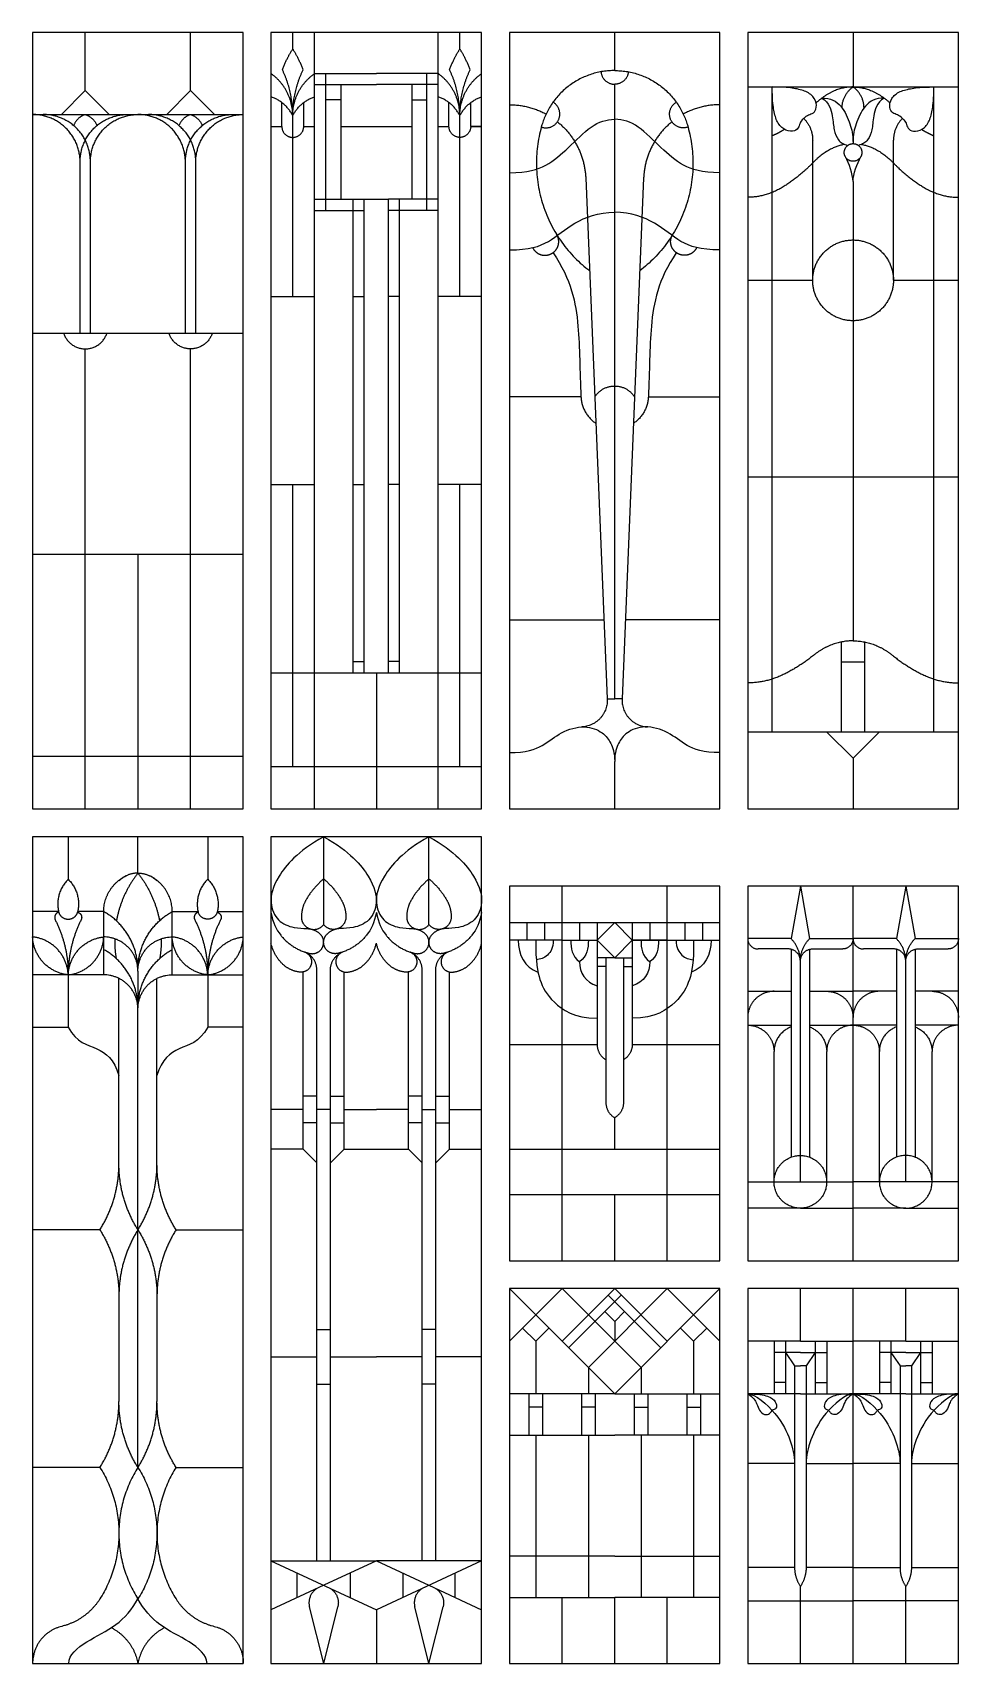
# Model space of a CAD drawing. Header units: millimetres. Extents: x -177 to 174, y -242 to 184.
# Drawn here: x -106.5 to -14.7, y 22.4 to 184.1 of the extents above; entities that cross this region are included whole.
import ezdxf

# ---------------------------------------------------------------- set-up
doc = ezdxf.new("R2010")
doc.units = ezdxf.units.MM
doc.header["$MEASUREMENT"] = 0
doc.layers.add('Layer 03', color=5, linetype='Continuous')

msp = doc.modelspace()

# ---------------------------------------------------------------- linework, layer by layer
at = {"layer": 'Layer 03'}
for p, q in [((-101.31, 178.32), (-101.31, 184.07)), ((-90.87, 178.32), (-90.87, 184.07)), ((-78.57, 107.09), (-78.57, 184.07)), ((-66.33, 107.09), (-66.33, 184.07)), ((-77.47, 166.44), (-77.47, 180.01)), ((-67.43, 166.44), (-67.43, 180.01)), ((-78.57, 178.91), (-72.45, 178.91)), ((-66.33, 178.91), (-72.45, 178.91)), ((-51.69, 169.66), (-49.55, 118.01)), ((-45.95, 169.66), (-48.09, 118.01)), ((-73.65, 120.6), (-73.65, 167.54)), ((-71.26, 120.6), (-71.26, 167.54)), ((-78.57, 166.44), (-73.65, 166.44)), ((-66.33, 166.44), (-71.26, 166.44)), ((-101.31, 107.09), (-101.31, 152.71)), ((-90.87, 107.09), (-90.87, 152.71)), ((-96.09, 132.36), (-96.09, 107.09)), ((-72.45, 120.6), (-72.45, 107.09)), ((-47.08, 94.08), (-43.6, 94.08)), ((-49.69, 92.34), (-49.69, 77.97)), ((-47.95, 92.34), (-47.95, 77.97)), ((-79.7, 73.35), (-79.7, 90.93)), ((-78.35, 32.55), (-78.35, 91.13)), ((-77, 32.55), (-77, 91.13)), ((-75.64, 73.35), (-75.64, 90.93)), ((-69.26, 73.35), (-69.26, 90.93)), ((-67.91, 32.55), (-67.91, 91.13)), ((-66.56, 32.55), (-66.56, 91.13)), ((-65.2, 73.35), (-65.2, 90.93)), ((-49.69, 91.47), (-50.56, 91.47)), ((-47.95, 91.47), (-47.08, 91.47)), ((-33.02, 70.12), (-33.02, 83.04)), ((-27.8, 70.12), (-27.8, 83.04)), ((-22.58, 70.12), (-22.58, 83.04)), ((-17.35, 70.12), (-17.35, 83.04)), ((-35.63, 70.12), (-25.19, 70.12)), ((-14.74, 70.12), (-25.19, 70.12)), ((-51.43, 51.71), (-43.6, 59.54)), ((-56.65, 54.32), (-56.65, 49.09)), ((-40.99, 54.32), (-40.99, 49.09)), ((-31.88, 54.32), (-31.88, 49.09)), ((-28.93, 54.32), (-28.93, 49.09)), ((-21.44, 54.32), (-21.44, 49.09)), ((-18.49, 54.32), (-18.49, 49.09)), ((-30.41, 53.18), (-33.02, 53.18)), ((-30.98, 51.88), (-30.98, 31.87)), ((-30.41, 53.18), (-27.8, 53.18)), ((-29.84, 51.88), (-29.84, 31.87)), ((-19.96, 53.18), (-22.58, 53.18)), ((-20.53, 51.88), (-20.53, 31.87)), ((-19.96, 53.18), (-17.35, 53.18)), ((-19.4, 51.88), (-19.4, 31.87)), ((-31.88, 50.23), (-33.02, 50.23)), ((-28.93, 50.23), (-27.8, 50.23)), ((-21.44, 50.23), (-22.58, 50.23)), ((-18.49, 50.23), (-17.35, 50.23)), ((-56.65, 44.99), (-56.65, 28.89)), ((-40.99, 44.99), (-40.99, 28.89))]:
    msp.add_line(p, q, dxfattribs=at)
for points in [[(-106.53, 107.09), (-85.64, 107.09), (-85.64, 184.07), (-106.53, 184.07)], [(-82.9, 107.09), (-62.01, 107.09), (-62.01, 184.07), (-82.9, 184.07)], [(-59.26, 107.09), (-38.38, 107.09), (-38.38, 184.07), (-59.26, 184.07)], [(-35.63, 107.09), (-14.74, 107.09), (-14.74, 184.07), (-35.63, 184.07)], [(-106.53, 22.37), (-85.64, 22.37), (-85.64, 104.34), (-106.53, 104.34)], [(-82.9, 22.37), (-62.01, 22.37), (-62.01, 104.34), (-82.9, 104.34)], [(-59.26, 62.29), (-38.38, 62.29), (-38.38, 99.45), (-59.26, 99.45)], [(-35.63, 62.29), (-14.74, 62.29), (-14.74, 99.45), (-35.63, 99.45)], [(-59.26, 22.37), (-38.38, 22.37), (-38.38, 59.54), (-59.26, 59.54)], [(-35.63, 22.37), (-14.74, 22.37), (-14.74, 59.54), (-35.63, 59.54)]]:
    msp.add_lwpolyline(points, close=True, dxfattribs=at)
for points in [[(-80.74, 182.44), (-80.74, 184.07)], [(-64.17, 182.44), (-64.17, 184.07)], [(-48.82, 180.31), (-48.82, 184.07)], [(-25.19, 184.07), (-25.19, 178.68)], [(-78.57, 180.01), (-72.45, 180.01)], [(-66.33, 180.01), (-72.45, 180.01)], [(-101.31, 178.32), (-103.68, 175.95)], [(-101.31, 178.32), (-98.94, 175.95)], [(-90.87, 178.32), (-93.23, 175.95)], [(-90.87, 178.32), (-88.5, 175.95)], [(-75.97, 178.91), (-75.97, 167.54)], [(-68.93, 178.91), (-68.93, 167.54)], [(-48.82, 118.01), (-48.82, 178.95)], [(-35.63, 178.68), (-14.74, 178.68)], [(-33.2, 114.74), (-33.2, 178.68)], [(-17.18, 114.74), (-17.18, 178.68)], [(-81.82, 174.76), (-81.82, 177.13)], [(-79.65, 174.76), (-79.65, 177.13)], [(-75.97, 177.41), (-77.47, 177.41)], [(-68.93, 177.41), (-67.43, 177.41)], [(-65.25, 174.76), (-65.25, 177.13)], [(-63.09, 174.76), (-63.09, 177.13)], [(-106.53, 175.95), (-85.64, 175.95)], [(-82.9, 174.76), (-81.82, 174.76)], [(-80.74, 157.9), (-80.74, 175.84)], [(-79.65, 174.76), (-78.57, 174.76)], [(-75.97, 174.76), (-68.93, 174.76)], [(-66.33, 174.76), (-65.25, 174.76)], [(-64.17, 157.9), (-64.17, 175.84)], [(-62.01, 174.76), (-63.09, 174.76)], [(-63.09, 174.76), (-62.01, 174.76)], [(-29.19, 159.51), (-29.19, 173.41)], [(-21.18, 159.51), (-21.18, 173.41)], [(-101.82, 154.28), (-101.82, 171.27)], [(-100.8, 154.28), (-100.8, 171.24)], [(-91.38, 154.28), (-91.38, 171.24)], [(-90.35, 154.28), (-90.35, 171.27)], [(-25.19, 169.31), (-25.19, 123.76)], [(-78.57, 167.54), (-73.65, 167.54)], [(-74.75, 120.6), (-74.75, 167.54)], [(-73.65, 167.54), (-71.26, 167.54)], [(-66.33, 167.54), (-71.26, 167.54)], [(-70.16, 120.6), (-70.16, 167.54)], [(-35.63, 159.51), (-29.19, 159.51)], [(-21.18, 159.51), (-14.74, 159.51)], [(-82.9, 157.9), (-78.57, 157.9)], [(-74.75, 157.9), (-73.65, 157.9)], [(-70.16, 157.9), (-71.26, 157.9)], [(-62.01, 157.9), (-66.33, 157.9)], [(-106.53, 154.28), (-85.64, 154.28)], [(-52.16, 147.94), (-59.26, 147.94)], [(-45.48, 147.94), (-38.38, 147.94)], [(-82.9, 139.25), (-78.57, 139.25)], [(-80.74, 111.31), (-80.74, 139.25)], [(-74.75, 139.25), (-73.65, 139.25)], [(-70.16, 139.25), (-71.26, 139.25)], [(-62.01, 139.25), (-66.33, 139.25)], [(-64.17, 111.31), (-64.17, 139.25)], [(-35.63, 140.01), (-14.74, 140.01)], [(-106.53, 132.36), (-85.64, 132.36)], [(-59.26, 125.84), (-49.87, 125.84)], [(-38.38, 125.84), (-47.77, 125.84)], [(-26.34, 114.74), (-26.34, 123.65)], [(-24.03, 114.74), (-24.03, 123.65)], [(-74.75, 121.7), (-73.65, 121.7)], [(-70.16, 121.7), (-71.26, 121.7)], [(-26.34, 121.69), (-24.03, 121.69)], [(-82.9, 120.6), (-62.01, 120.6)], [(-49.55, 118.01), (-48.82, 118.01)], [(-48.09, 118.01), (-48.82, 118.01)], [(-35.63, 114.74), (-14.74, 114.74)], [(-27.81, 114.74), (-25.19, 112.12), (-22.56, 114.74)], [(-106.53, 112.31), (-85.64, 112.31)], [(-48.82, 107.09), (-48.82, 111.79)], [(-25.19, 112.12), (-25.19, 107.09)], [(-82.9, 111.31), (-62.01, 111.31)], [(-103, 104.34), (-103, 100.12)], [(-96.09, 100.73), (-96.09, 104.34)], [(-89.17, 104.34), (-89.17, 100.12)], [(-77.67, 95.62), (-77.67, 104.34)], [(-67.23, 95.62), (-67.23, 104.34)], [(-54.04, 62.29), (-54.04, 99.45)], [(-43.6, 62.29), (-43.6, 99.45)], [(-30.41, 99.45), (-31.33, 94.23)], [(-30.41, 99.45), (-29.49, 94.23)], [(-25.19, 62.29), (-25.19, 99.45)], [(-19.96, 99.45), (-20.89, 94.23)], [(-19.96, 99.45), (-19.04, 94.23)], [(-103.96, 96.91), (-106.53, 96.91)], [(-99.48, 96.91), (-102.05, 96.91)], [(-99.48, 90.64), (-99.48, 96.91)], [(-92.69, 96.91), (-90.12, 96.91)], [(-92.69, 90.64), (-92.69, 96.91)], [(-88.22, 96.91), (-85.64, 96.91)], [(-59.26, 95.82), (-38.38, 95.82)], [(-57.52, 95.82), (-57.52, 94.08)], [(-55.78, 95.82), (-55.78, 94.08)], [(-52.3, 95.82), (-52.3, 94.08)], [(-50.56, 94.08), (-48.82, 95.82)], [(-50.56, 95.82), (-50.56, 94.08)], [(-47.08, 94.08), (-48.82, 95.82)], [(-47.08, 95.82), (-47.08, 94.08)], [(-45.34, 95.82), (-45.34, 94.08)], [(-41.86, 95.82), (-41.86, 94.08)], [(-40.12, 95.82), (-40.12, 94.08)], [(-54.04, 94.08), (-59.26, 94.08)], [(-54.04, 94.08), (-50.56, 94.08)], [(-50.56, 94.08), (-50.56, 83.72)], [(-50.56, 94.08), (-48.82, 92.34)], [(-47.08, 94.08), (-48.82, 92.34)], [(-43.6, 94.08), (-45.34, 94.08), (-47.08, 94.08)], [(-47.08, 94.08), (-47.08, 83.72)], [(-43.6, 94.08), (-38.38, 94.08)], [(-31.33, 94.23), (-35.63, 94.23)], [(-29.49, 94.23), (-25.19, 94.23)], [(-20.89, 94.23), (-25.19, 94.23)], [(-19.04, 94.23), (-14.74, 94.23)], [(-48.82, 92.34), (-50.56, 92.34)], [(-48.82, 92.34), (-47.08, 92.34)], [(-31.62, 93.21), (-34.6, 93.21)], [(-31.33, 93.17), (-31.33, 72.56)], [(-29.49, 93.17), (-29.49, 72.56)], [(-29.2, 93.21), (-26.21, 93.21)], [(-21.17, 93.21), (-24.16, 93.21)], [(-20.89, 93.17), (-20.89, 72.56)], [(-19.04, 93.17), (-19.04, 72.56)], [(-18.75, 93.21), (-15.77, 93.21)], [(-99.48, 90.64), (-106.53, 90.64)], [(-103, 90.69), (-103, 85.45)], [(-96.09, 91.01), (-96.09, 87.38)], [(-92.69, 90.64), (-85.64, 90.64)], [(-89.17, 90.69), (-89.17, 85.45)], [(-30.41, 70.12), (-30.41, 92)], [(-19.96, 70.12), (-19.96, 92)], [(-97.97, 71.88), (-97.97, 90.29)], [(-94.2, 71.88), (-94.2, 90.29)], [(-35.63, 89.01), (-31.33, 89.01)], [(-29.49, 89.01), (-25.19, 89.01)], [(-20.89, 89.01), (-25.19, 89.01)], [(-14.74, 89.01), (-19.04, 89.01)], [(-96.09, 41.8), (-96.09, 87.38)], [(-106.53, 85.45), (-103, 85.45)], [(-85.64, 85.45), (-89.17, 85.45)], [(-35.63, 85.65), (-31.33, 85.65)], [(-29.49, 85.65), (-25.19, 85.65)], [(-20.89, 85.65), (-25.19, 85.65)], [(-14.74, 85.65), (-19.04, 85.65)], [(-59.26, 83.72), (-50.56, 83.72)], [(-47.08, 83.72), (-38.38, 83.72)], [(-78.35, 78.62), (-79.7, 78.62)], [(-77, 78.62), (-75.64, 78.62)], [(-67.91, 78.62), (-69.26, 78.62)], [(-66.56, 78.62), (-65.2, 78.62)], [(-79.7, 77.29), (-82.9, 77.29)], [(-77, 77.29), (-78.35, 77.29)], [(-75.64, 77.29), (-72.45, 77.29)], [(-69.26, 77.29), (-72.45, 77.29)], [(-67.91, 77.29), (-66.56, 77.29)], [(-65.2, 77.29), (-62.01, 77.29)], [(-48.82, 73.37), (-48.82, 76.48)], [(-78.35, 75.97), (-79.7, 75.97)], [(-77, 75.97), (-75.64, 75.97)], [(-67.91, 75.97), (-69.26, 75.97)], [(-66.56, 75.97), (-65.2, 75.97)], [(-79.7, 73.35), (-82.9, 73.35)], [(-79.7, 73.35), (-78.35, 72)], [(-75.64, 73.35), (-77, 72)], [(-75.64, 73.35), (-69.26, 73.35)], [(-69.26, 73.35), (-67.91, 72)], [(-65.2, 73.35), (-66.56, 72)], [(-65.2, 73.35), (-62.01, 73.35)], [(-59.26, 73.37), (-38.38, 73.37)], [(-59.26, 68.86), (-38.38, 68.86)], [(-48.82, 62.29), (-48.82, 68.86)], [(-30.41, 67.51), (-35.63, 67.51)], [(-30.41, 67.51), (-25.19, 67.51)], [(-19.96, 67.51), (-25.19, 67.51)], [(-19.96, 67.51), (-14.74, 67.51)], [(-99.86, 65.36), (-106.53, 65.36)], [(-92.31, 65.36), (-85.64, 65.36)], [(-97.97, 58.84), (-97.97, 48.32)], [(-94.2, 58.84), (-94.2, 48.32)], [(-54.04, 59.54), (-59.26, 54.32)], [(-59.26, 59.54), (-48.82, 49.09), (-38.38, 59.54)], [(-48.82, 59.54), (-54.04, 54.32)], [(-54.04, 59.54), (-46.21, 51.71)], [(-53.39, 53.66), (-48.17, 58.88)], [(-44.25, 53.66), (-49.47, 58.88)], [(-48.82, 59.54), (-43.6, 54.32)], [(-43.6, 59.54), (-38.38, 54.32)], [(-30.41, 54.32), (-30.41, 59.54)], [(-25.19, 22.37), (-25.19, 59.54)], [(-19.96, 54.32), (-19.96, 59.54)], [(-48.82, 56.27), (-49.8, 57.25)], [(-48.82, 56.27), (-49.8, 57.25)], [(-48.82, 56.27), (-47.84, 57.25)], [(-48.82, 56.27), (-47.84, 57.25)], [(-78.35, 55.48), (-77, 55.48)], [(-66.56, 55.48), (-67.91, 55.48)], [(-57.96, 55.62), (-56.65, 54.32)], [(-55.35, 55.62), (-56.65, 54.32)], [(-48.82, 56.27), (-48.82, 54.32)], [(-42.29, 55.62), (-40.99, 54.32)], [(-39.68, 55.62), (-40.99, 54.32)], [(-30.41, 54.32), (-35.63, 54.32)], [(-33.02, 54.32), (-33.02, 49.09)], [(-30.41, 54.32), (-25.19, 54.32)], [(-27.8, 54.32), (-27.8, 49.09)], [(-19.96, 54.32), (-25.19, 54.32)], [(-22.58, 54.32), (-22.58, 49.09)], [(-19.96, 54.32), (-14.74, 54.32)], [(-17.35, 54.32), (-17.35, 49.09)], [(-82.9, 52.78), (-78.35, 52.78)], [(-77, 52.78), (-72.45, 52.78)], [(-67.91, 52.78), (-72.45, 52.78)], [(-62.01, 52.78), (-66.56, 52.78)], [(-31.88, 53.18), (-30.98, 51.88)], [(-30.98, 51.88), (-30.41, 51.88)], [(-29.84, 51.88), (-30.41, 51.88)], [(-28.93, 53.18), (-29.84, 51.88)], [(-21.44, 53.18), (-20.53, 51.88)], [(-20.53, 51.88), (-19.96, 51.88)], [(-19.4, 51.88), (-19.96, 51.88)], [(-18.49, 53.18), (-19.4, 51.88)], [(-51.43, 51.71), (-51.43, 49.09)], [(-46.21, 51.71), (-46.21, 49.09)], [(-78.35, 50.07), (-77, 50.07)], [(-66.56, 50.07), (-67.91, 50.07)], [(-48.82, 49.09), (-59.26, 49.09)], [(-57.32, 49.09), (-57.32, 44.99)], [(-55.99, 49.09), (-55.99, 44.99)], [(-52.1, 49.09), (-52.1, 44.99)], [(-50.76, 49.09), (-50.76, 44.99)], [(-48.82, 49.09), (-38.38, 49.09)], [(-46.88, 49.09), (-46.88, 44.99)], [(-45.54, 49.09), (-45.54, 44.99)], [(-41.65, 49.09), (-41.65, 44.99)], [(-40.32, 49.09), (-40.32, 44.99)], [(-30.41, 49.09), (-35.63, 49.09)], [(-30.41, 49.09), (-25.19, 49.09)], [(-19.96, 49.09), (-25.19, 49.09)], [(-19.96, 49.09), (-14.74, 49.09)], [(-55.99, 47.76), (-57.32, 47.76)], [(-50.76, 47.76), (-52.1, 47.76)], [(-46.88, 47.76), (-45.54, 47.76)], [(-41.65, 47.76), (-40.32, 47.76)], [(-59.26, 44.99), (-48.82, 44.99)], [(-51.43, 44.99), (-51.43, 28.89)], [(-38.38, 44.99), (-48.82, 44.99)], [(-46.21, 44.99), (-46.21, 28.89)], [(-30.98, 42.19), (-35.63, 42.19)], [(-29.84, 42.19), (-25.19, 42.19)], [(-20.53, 42.19), (-25.19, 42.19)], [(-19.4, 42.19), (-14.74, 42.19)], [(-99.86, 41.8), (-106.53, 41.8)], [(-92.31, 41.8), (-85.64, 41.8)], [(-82.9, 32.55), (-72.45, 32.55)], [(-82.9, 32.55), (-72.45, 27.68)], [(-72.45, 32.55), (-77.67, 30.12)], [(-72.45, 32.55), (-67.23, 30.12)], [(-62.01, 32.55), (-72.45, 27.68)], [(-62.01, 32.55), (-72.45, 32.55)], [(-48.82, 33), (-59.26, 33)], [(-48.82, 33), (-38.38, 33)], [(-30.98, 31.87), (-35.63, 31.87)], [(-25.19, 31.87), (-29.84, 31.87)], [(-25.19, 31.87), (-20.53, 31.87)], [(-19.4, 31.87), (-14.74, 31.87)], [(-77.67, 30.12), (-82.9, 27.68)], [(-67.23, 30.12), (-62.01, 27.68)], [(-30.41, 22.37), (-30.41, 30)], [(-19.96, 22.37), (-19.96, 30)], [(-77.67, 22.37), (-79.08, 27.96)], [(-77.67, 22.37), (-76.27, 27.96)], [(-72.45, 27.68), (-72.45, 22.37)], [(-67.23, 22.37), (-68.64, 27.96)], [(-67.23, 22.37), (-65.83, 27.96)], [(-59.26, 28.89), (-48.82, 28.89)], [(-54.04, 22.37), (-54.04, 28.89)], [(-48.82, 22.37), (-48.82, 28.89)], [(-38.38, 28.89), (-48.82, 28.89)], [(-43.6, 22.37), (-43.6, 28.89)], [(-35.63, 28.58), (-25.19, 28.58)], [(-14.74, 28.58), (-25.19, 28.58)]]:
    msp.add_lwpolyline(points, dxfattribs=at)
for points, degree in [([(-81.76, 180.39), (-81.29, 181.62), (-80.74, 182.44)], 2), ([(-79.71, 180.39), (-80.18, 181.62), (-80.74, 182.44)], 2), ([(-65.19, 180.39), (-64.72, 181.62), (-64.17, 182.44)], 2), ([(-63.15, 180.39), (-63.62, 181.62), (-64.17, 182.44)], 2), ([(-30.08, 175.56), (-29.88, 175.77), (-29.62, 175.94), (-29.09, 176.06), (-28.74, 176.58), (-28.92, 177.59), (-29.8, 178.29), (-31.02, 178.55), (-31.94, 178.68), (-33.2, 178.68)], 3), ([(-30.08, 175.56), (-30.29, 175.36), (-30.46, 175.1), (-30.58, 174.57), (-31.1, 174.22), (-32.11, 174.4), (-32.81, 175.28), (-33.07, 176.5), (-33.2, 177.42), (-33.2, 178.68)], 3), ([(-20.29, 175.56), (-20.49, 175.77), (-20.76, 175.94), (-21.28, 176.06), (-21.64, 176.58), (-21.46, 177.59), (-20.57, 178.29), (-19.35, 178.55), (-18.44, 178.68), (-17.18, 178.68)], 3), ([(-20.29, 175.56), (-20.08, 175.36), (-19.91, 175.1), (-19.8, 174.57), (-19.27, 174.22), (-18.26, 174.4), (-17.56, 175.28), (-17.3, 176.5), (-17.18, 177.42), (-17.18, 178.68)], 3), ([(-28.27, 177.58), (-27.44, 177.62), (-26.25, 176.95), (-25.41, 174.88), (-25.19, 174.02), (-25.19, 173.06)], 3), ([(-28.27, 177.58), (-27.52, 177.13), (-27.18, 175.67), (-27.1, 174.4), (-26.71, 173.37), (-26.14, 172.98), (-25.71, 172.89)], 3), ([(-22.1, 177.58), (-22.93, 177.62), (-24.13, 176.95), (-24.96, 174.88), (-25.19, 174.02), (-25.19, 173.06)], 3), ([(-22.1, 177.58), (-22.85, 177.13), (-23.2, 175.67), (-23.27, 174.4), (-23.66, 173.37), (-24.23, 172.98), (-24.66, 172.89)], 3), ([(-59.26, 170.17), (-57.43, 170.17), (-55.53, 170.79), (-53.43, 172.57), (-51.15, 174.97), (-49.63, 175.48), (-48.82, 175.48)], 3), ([(-38.38, 170.17), (-40.21, 170.17), (-42.11, 170.79), (-44.2, 172.57), (-46.49, 174.97), (-48, 175.48), (-48.82, 175.48)], 3), ([(-25.19, 169.31), (-25.19, 170.03), (-25.59, 171.1), (-25.95, 171.76)], 3), ([(-25.19, 169.31), (-25.19, 170.03), (-24.78, 171.1), (-24.42, 171.76)], 3), ([(-59.26, 162.53), (-57.3, 162.53), (-55.25, 163.18), (-53.04, 165.28), (-50.44, 166.25), (-48.82, 166.25)], 3), ([(-38.38, 162.53), (-40.34, 162.53), (-42.39, 163.18), (-44.6, 165.28), (-47.2, 166.25), (-48.82, 166.25)], 3), ([(-59.26, 112.68), (-57.6, 112.68), (-55.83, 113.29), (-54.23, 114.78), (-51.72, 115.47), (-49.89, 114.68), (-49.18, 113.66), (-48.82, 112.73), (-48.82, 111.79)], 3), ([(-38.38, 112.68), (-40.04, 112.68), (-41.81, 113.29), (-43.41, 114.78), (-45.92, 115.47), (-47.74, 114.68), (-48.46, 113.66), (-48.82, 112.73), (-48.82, 111.79)], 3), ([(-58.39, 94.08), (-58.39, 92.63), (-57.73, 91.38), (-56.43, 90.92)], 3), ([(-56.65, 94.08), (-56.65, 91.88), (-56.34, 90.05), (-55.2, 88.01), (-52.85, 86.33), (-50.56, 86.33)], 3), ([(-54.91, 94.08), (-54.91, 93.3), (-55.43, 92.47), (-56.2, 92.16), (-56.59, 92.14)], 3), ([(-53.17, 94.08), (-53.17, 93.26), (-53.07, 92.55), (-52.3, 91.92)], 3), ([(-51.43, 94.08), (-51.43, 93.26), (-51.53, 92.55), (-52.3, 91.92)], 3), ([(-40.99, 94.08), (-40.99, 91.88), (-41.3, 90.05), (-42.44, 88.01), (-44.79, 86.33), (-47.08, 86.33)], 3), ([(-46.21, 94.08), (-46.21, 93.26), (-46.11, 92.55), (-45.34, 91.92)], 3), ([(-44.47, 94.08), (-44.47, 93.26), (-44.56, 92.55), (-45.34, 91.92)], 3), ([(-42.73, 94.08), (-42.73, 93.3), (-42.21, 92.47), (-41.44, 92.16), (-41.05, 92.14)], 3), ([(-39.25, 94.08), (-39.25, 92.63), (-39.91, 91.38), (-41.21, 90.92)], 3), ([(-52.3, 91.92), (-52.3, 90.94), (-51.74, 89.84), (-50.56, 89.56)], 3), ([(-45.34, 91.92), (-45.34, 90.94), (-45.9, 89.84), (-47.08, 89.56)], 3), ([(-103, 85.45), (-102.15, 83.89), (-100.05, 83.54), (-98.46, 82.27), (-97.97, 80.66)], 3), ([(-89.17, 85.45), (-90.02, 83.89), (-92.13, 83.54), (-93.71, 82.27), (-94.2, 80.66)], 3), ([(-35.63, 49.09), (-35.05, 48.75), (-34.69, 48.09), (-34.52, 47.44), (-33.96, 46.95), (-33.38, 47.12), (-33.34, 47.33), (-33.2, 47.44)], 3), ([(-35.63, 49.09), (-34.67, 49.09), (-33.46, 48.91), (-32.81, 48.32), (-32.72, 47.68), (-33.04, 47.52), (-33.14, 47.49), (-33.2, 47.44)], 3), ([(-35.63, 49.09), (-34.92, 49.09), (-32.52, 47.06), (-31.35, 44.45), (-30.98, 43.01), (-30.98, 42.19)], 3), ([(-25.19, 49.09), (-25.9, 49.09), (-28.29, 47.06), (-29.46, 44.45), (-29.84, 43.01), (-29.84, 42.19)], 3), ([(-25.19, 49.09), (-26.14, 49.09), (-27.36, 48.91), (-28, 48.32), (-28.09, 47.68), (-27.77, 47.52), (-27.67, 47.49), (-27.61, 47.44)], 3), ([(-25.19, 49.09), (-25.76, 48.75), (-26.13, 48.09), (-26.29, 47.44), (-26.86, 46.95), (-27.44, 47.12), (-27.47, 47.33), (-27.61, 47.44)], 3), ([(-25.19, 49.09), (-24.61, 48.75), (-24.25, 48.09), (-24.08, 47.44), (-23.52, 46.95), (-22.94, 47.12), (-22.9, 47.33), (-22.76, 47.44)], 3), ([(-25.19, 49.09), (-24.23, 49.09), (-23.01, 48.91), (-22.37, 48.32), (-22.28, 47.68), (-22.6, 47.52), (-22.7, 47.49), (-22.76, 47.44)], 3), ([(-25.19, 49.09), (-24.47, 49.09), (-22.08, 47.06), (-20.91, 44.45), (-20.53, 43.01), (-20.53, 42.19)], 3), ([(-14.74, 49.09), (-15.45, 49.09), (-17.85, 47.06), (-19.02, 44.45), (-19.4, 43.01), (-19.4, 42.19)], 3), ([(-14.74, 49.09), (-15.7, 49.09), (-16.91, 48.91), (-17.56, 48.32), (-17.65, 47.68), (-17.33, 47.52), (-17.23, 47.49), (-17.17, 47.44)], 3), ([(-14.74, 49.09), (-15.32, 48.75), (-15.68, 48.09), (-15.85, 47.44), (-16.41, 46.95), (-16.99, 47.12), (-17.03, 47.33), (-17.17, 47.44)], 3), ([(-80.29, 28.9), (-80.29, 30.12), (-80.29, 31.34)], 2), ([(-75.06, 31.34), (-75.06, 30.12), (-75.06, 28.9)], 2), ([(-69.84, 31.34), (-69.84, 30.12), (-69.84, 28.9)], 2), ([(-64.62, 28.9), (-64.62, 30.12), (-64.62, 31.34)], 2), ([(-102.94, 22.37), (-102.94, 23.2), (-101.27, 24.62), (-98.1, 26.04), (-96.68, 27.7), (-96.09, 28.76)], 3), ([(-89.24, 22.37), (-89.24, 23.2), (-90.9, 24.62), (-94.08, 26.04), (-95.49, 27.7), (-96.09, 28.76)], 3)]:
    msp.add_open_spline(points, degree=degree, dxfattribs=at)
for points, weights in [([(-80.74, 175.84), (-80.74, 178.49), (-82.9, 180.01)], [1, 0.887968599281, 1]), ([(-80.74, 175.84), (-80.74, 178.23), (-81.76, 180.39)], [1, 0.975758127896, 1]), ([(-80.74, 175.84), (-80.74, 178.23), (-79.71, 180.39)], [1, 0.975758127896, 1]), ([(-80.74, 175.84), (-80.74, 178.49), (-78.57, 180.01)], [1, 0.887968599281, 1]), ([(-64.17, 175.84), (-64.17, 178.49), (-66.33, 180.01)], [1, 0.887968599281, 1]), ([(-64.17, 175.84), (-64.17, 178.23), (-65.19, 180.39)], [1, 0.975758127896, 1]), ([(-64.17, 175.84), (-64.17, 178.23), (-63.15, 180.39)], [1, 0.975758127896, 1]), ([(-64.17, 175.84), (-64.17, 178.49), (-62.01, 180.01)], [1, 0.887968599281, 1]), ([(-48.82, 180.31), (-54.44, 180.31), (-56.03, 174.92)], [1, 0.801037598594, 1]), ([(-50.18, 180.19), (-50.06, 178.95), (-48.82, 178.95)], [1, 0.738455653498, 1]), ([(-48.82, 180.31), (-43.2, 180.31), (-41.61, 174.92)], [1, 0.801037598594, 1]), ([(-47.46, 180.19), (-47.58, 178.95), (-48.82, 178.95)], [1, 0.738455653498, 1]), ([(-25.19, 178.68), (-27.16, 178.68), (-28.85, 177.09)], [1, 0.961547287648, 0.994077504196]), ([(-26.27, 176.61), (-26.27, 177.93), (-25.19, 178.68)], [1, 0.884640073678, 1]), ([(-24.1, 176.61), (-24.1, 177.93), (-25.19, 178.68)], [1, 0.884640073678, 1]), ([(-25.19, 178.68), (-23.22, 178.68), (-21.52, 177.09)], [1, 0.961547287648, 0.994077504196]), ([(-80.74, 175.84), (-81.44, 177.21), (-82.9, 177.71)], [1, 0.928670518164, 1]), ([(-80.74, 175.84), (-80.03, 177.21), (-78.57, 177.71)], [1, 0.928670518164, 1]), ([(-64.17, 175.84), (-64.88, 177.21), (-66.33, 177.71)], [1, 0.928670518164, 1]), ([(-64.17, 175.84), (-63.46, 177.21), (-62.01, 177.71)], [1, 0.928670518164, 1]), ([(-59.26, 176.92), (-57.32, 176.92), (-55.62, 175.99)], [1, 0.968787402862, 1]), ([(-38.38, 176.92), (-40.32, 176.92), (-42.02, 175.99)], [1, 0.968787402862, 1]), ([(-101.82, 171.24), (-101.82, 175.95), (-106.53, 175.95)], [1, 0.707106781048, 1]), ([(-100.8, 171.27), (-100.8, 175.95), (-105.48, 175.95)], [1, 0.707106771969, 1]), ([(-101.31, 175.95), (-102.15, 175.68), (-102.46, 174.85)], [1, 0.900109351796, 1]), ([(-101.82, 171.27), (-101.82, 175.95), (-97.14, 175.95)], [1, 0.707106771969, 1]), ([(-101.31, 175.95), (-100.46, 175.68), (-100.15, 174.85)], [1, 0.900109351796, 1]), ([(-100.8, 171.24), (-100.8, 175.95), (-96.09, 175.95)], [1, 0.707106781048, 1]), ([(-91.38, 171.24), (-91.38, 175.95), (-96.09, 175.95)], [1, 0.707106781048, 1]), ([(-90.35, 171.27), (-90.35, 175.95), (-95.04, 175.95)], [1, 0.707106771969, 1]), ([(-90.87, 175.95), (-91.71, 175.68), (-92.02, 174.85)], [1, 0.900109351796, 1]), ([(-91.38, 171.27), (-91.38, 175.95), (-86.69, 175.95)], [1, 0.707106771969, 1]), ([(-90.87, 175.95), (-90.02, 175.68), (-89.71, 174.85)], [1, 0.900109351796, 1]), ([(-90.35, 171.24), (-90.35, 175.95), (-85.64, 175.95)], [1, 0.707106781048, 1]), ([(-56.03, 174.92), (-58.65, 166.07), (-51.31, 160.45)], [1, 0.823984112918, 1]), ([(-54.49, 175.23), (-51.84, 173.08), (-51.69, 169.66)], [1, 0.911421605457, 1]), ([(-41.61, 174.92), (-38.99, 166.07), (-46.33, 160.45)], [1, 0.823984112918, 1]), ([(-43.15, 175.23), (-45.8, 173.08), (-45.95, 169.66)], [1, 0.911421605457, 1]), ([(-30.08, 175.56), (-29.19, 174.67), (-29.19, 173.41)], [1, 0.923879532511, 1]), ([(-20.29, 175.56), (-21.18, 174.67), (-21.18, 173.41)], [1, 0.923879532511, 1]), ([(-32.11, 174.4), (-32.64, 174.07), (-33.2, 173.84)], [1, 0.994512227315, 0.992507955054]), ([(-31.99, 174.47), (-32.05, 174.43), (-32.11, 174.4)], [0.999598816967, 0.999791256259, 1]), ([(-18.38, 174.47), (-18.32, 174.43), (-18.26, 174.4)], [0.999598816967, 0.999791256259, 1]), ([(-18.26, 174.4), (-17.73, 174.07), (-17.18, 173.84)], [1, 0.994512227315, 0.992507955054]), ([(-26.03, 172.98), (-27.71, 172.67), (-29.12, 171.21)], [0.986451436133, 0.966853362112, 1]), ([(-24.34, 172.98), (-22.66, 172.67), (-21.25, 171.21)], [0.986451436133, 0.966853362112, 1]), ([(-29.12, 171.21), (-30.54, 169.75), (-32.11, 168.78)], [1, 0.994654961858, 1]), ([(-21.25, 171.21), (-19.84, 169.75), (-18.26, 168.78)], [1, 0.994654961858, 1]), ([(-32.11, 168.78), (-33.81, 167.74), (-35.63, 167.74)], [1, 0.98270954765, 1]), ([(-18.26, 168.78), (-16.56, 167.74), (-14.74, 167.74)], [1, 0.98270954765, 1]), ([(-52.16, 147.94), (-52.08, 146.26), (-50.68, 145.32)], [1, 0.893427205328, 1]), ([(-45.48, 147.94), (-45.56, 146.26), (-46.96, 145.32)], [1, 0.893427205328, 1]), ([(-25.19, 123.76), (-27.33, 123.76), (-29.12, 122.31)], [1, 0.958338966561, 1]), ([(-25.19, 123.76), (-23.04, 123.76), (-21.25, 122.31)], [1, 0.958338966561, 1]), ([(-29.12, 122.31), (-30.54, 121.17), (-32.11, 120.41)], [1, 0.994654961858, 1]), ([(-21.25, 122.31), (-19.84, 121.17), (-18.26, 120.41)], [1, 0.994654961858, 1]), ([(-32.11, 120.41), (-33.81, 119.59), (-35.63, 119.59)], [1, 0.98270954765, 1]), ([(-18.26, 120.41), (-16.56, 119.59), (-14.74, 119.59)], [1, 0.98270954765, 1]), ([(-49.55, 118.01), (-49.44, 115.36), (-52.08, 115.22)], [1, 0.71080938007, 1]), ([(-48.09, 118.01), (-48.2, 115.36), (-45.55, 115.22)], [1, 0.71080938007, 1]), ([(-99.48, 96.91), (-99.48, 99.36), (-97.28, 100.45)], [1, 0.849332646043, 1]), ([(-96.09, 100.73), (-97.74, 98.63), (-98.22, 96)], [1, 0.970691851331, 1]), ([(-96.09, 100.73), (-97.19, 100.73), (-97.97, 99.95)], [1, 0.925270334758, 1]), ([(-96.09, 100.73), (-94.98, 100.73), (-94.2, 99.95)], [1, 0.925270334758, 1]), ([(-96.09, 100.73), (-94.43, 98.63), (-93.95, 96)], [1, 0.970691851331, 1]), ([(-92.69, 96.91), (-92.69, 99.36), (-94.9, 100.45)], [1, 0.849332646043, 1]), ([(-103, 100.12), (-104.35, 98.79), (-103.96, 96.93)], [1, 0.877645599914, 1]), ([(-103, 100.12), (-101.66, 98.79), (-102.05, 96.93)], [1, 0.877645599914, 1]), ([(-89.17, 100.12), (-90.52, 98.79), (-90.13, 96.93)], [1, 0.877645599914, 1]), ([(-89.17, 100.12), (-87.82, 98.79), (-88.21, 96.93)], [1, 0.877645599914, 1]), ([(-77.67, 100.15), (-78.78, 99.24), (-79.46, 98)], [1, 0.981998659715, 1]), ([(-77.67, 100.15), (-76.57, 99.24), (-75.88, 98)], [1, 0.981998659715, 1]), ([(-67.23, 100.15), (-68.33, 99.24), (-69.02, 98)], [1, 0.981998659715, 1]), ([(-67.23, 100.15), (-66.13, 99.24), (-65.44, 98)], [1, 0.981998659715, 1]), ([(-79.46, 98), (-79.88, 97.24), (-79.88, 96.37)], [1, 0.967835113576, 1]), ([(-75.88, 98), (-75.47, 97.24), (-75.47, 96.37)], [1, 0.967835113576, 1]), ([(-69.02, 98), (-69.44, 97.24), (-69.44, 96.37)], [1, 0.967835113576, 1]), ([(-65.44, 98), (-65.02, 97.24), (-65.03, 96.37)], [1, 0.967835113576, 1]), ([(-104.29, 96.1), (-103, 93.55), (-103, 90.69)], [1, 0.973009918992, 1]), ([(-101.72, 96.1), (-103, 93.55), (-103, 90.69)], [1, 0.973009918992, 1]), ([(-96.09, 91.14), (-96.09, 95.02), (-99.48, 96.91)], [1, 0.861717319036, 1]), ([(-96.09, 91.14), (-96.09, 95.02), (-92.69, 96.91)], [1, 0.861717319036, 1]), ([(-90.45, 96.1), (-89.17, 93.55), (-89.17, 90.69)], [1, 0.973009918992, 1]), ([(-87.89, 96.1), (-89.17, 93.55), (-89.17, 90.69)], [1, 0.973009918992, 1]), ([(-103, 90.64), (-103.15, 94.04), (-106.53, 94.4)], [1, 0.757618243649, 1]), ([(-103, 90.64), (-106.39, 91), (-106.53, 94.4)], [1, 0.757618243649, 1]), ([(-103, 90.64), (-99.62, 91), (-99.48, 94.4)], [1, 0.757618243649, 1]), ([(-103, 90.64), (-102.86, 94.04), (-99.48, 94.4)], [1, 0.757618243649, 1]), ([(-96.09, 91.01), (-96.09, 94.4), (-99.48, 94.4)], [1, 0.707106781161, 1]), ([(-98.39, 94.22), (-98.41, 93.23), (-98.25, 92.26)], [1, 0.995844842281, 1]), ([(-96.09, 91.01), (-96.09, 94.4), (-92.69, 94.4)], [1, 0.707106781161, 1]), ([(-93.78, 94.22), (-93.76, 93.23), (-93.93, 92.26)], [1, 0.995844842281, 1]), ([(-89.17, 90.64), (-89.31, 94.04), (-92.69, 94.4)], [1, 0.757618243649, 1]), ([(-89.17, 90.64), (-92.55, 91), (-92.69, 94.4)], [1, 0.757618243649, 1]), ([(-89.17, 90.64), (-85.79, 91), (-85.64, 94.4)], [1, 0.757618243649, 1]), ([(-89.17, 90.64), (-89.03, 94.04), (-85.64, 94.4)], [1, 0.757618243649, 1]), ([(-81.72, 94.33), (-80.64, 93.13), (-79.06, 92.77)], [1, 0.953496357268, 1]), ([(-79.39, 95.23), (-78.62, 95.23), (-78.05, 94.72)], [1, 0.933560648193, 1]), ([(-75.96, 95.23), (-76.73, 95.23), (-77.3, 94.72)], [1, 0.933560648193, 1]), ([(-73.63, 94.33), (-74.71, 93.13), (-76.28, 92.77)], [1, 0.953496357268, 1]), ([(-71.28, 94.33), (-70.2, 93.13), (-68.62, 92.77)], [1, 0.953496357268, 1]), ([(-68.95, 95.23), (-68.18, 95.23), (-67.61, 94.72)], [1, 0.933560648193, 1]), ([(-65.52, 95.23), (-66.28, 95.23), (-66.85, 94.72)], [1, 0.933560648193, 1]), ([(-63.19, 94.33), (-64.27, 93.13), (-65.84, 92.77)], [1, 0.953496357268, 1]), ([(-35.63, 94.23), (-35.63, 93.21), (-34.6, 93.21)], [1, 0.707106781187, 1]), ([(-30.41, 92), (-30.41, 93.3), (-31.33, 94.23)], [1, 0.924802755593, 1]), ([(-30.41, 92), (-30.41, 93.3), (-29.49, 94.23)], [1, 0.924802755593, 1]), ([(-25.19, 94.23), (-25.19, 93.21), (-26.21, 93.21)], [1, 0.707106781187, 1]), ([(-25.19, 94.23), (-25.19, 93.21), (-24.16, 93.21)], [1, 0.707106781187, 1]), ([(-19.96, 92), (-19.96, 93.3), (-20.89, 94.23)], [1, 0.924802755593, 1]), ([(-19.96, 92), (-19.96, 93.3), (-19.04, 94.23)], [1, 0.924802755593, 1]), ([(-14.74, 94.23), (-14.74, 93.21), (-15.77, 93.21)], [1, 0.707106781187, 1]), ([(-96.09, 87.38), (-96.09, 91.26), (-99.48, 93.15)], [1, 0.861717319036, 1]), ([(-96.09, 87.38), (-96.09, 91.26), (-92.69, 93.15)], [1, 0.861717319036, 1]), ([(-81.65, 91.63), (-82.61, 92.5), (-82.9, 93.78)], [1, 0.952927068934, 1]), ([(-78.35, 91.13), (-78.35, 92.38), (-79.5, 92.88)], [1, 0.836599972987, 1]), ([(-77, 91.13), (-77, 92.38), (-75.85, 92.88)], [1, 0.836599972987, 1]), ([(-73.7, 91.63), (-72.74, 92.5), (-72.45, 93.78)], [1, 0.952927068934, 1]), ([(-71.2, 91.63), (-72.17, 92.5), (-72.45, 93.78)], [1, 0.952927068934, 1]), ([(-67.91, 91.13), (-67.91, 92.38), (-69.05, 92.88)], [1, 0.836599972987, 1]), ([(-66.56, 91.13), (-66.56, 92.38), (-65.41, 92.88)], [1, 0.836599972987, 1]), ([(-63.26, 91.63), (-62.29, 92.5), (-62.01, 93.78)], [1, 0.952927068934, 1]), ([(-30.41, 92), (-30.41, 93.21), (-31.62, 93.21)], [1, 0.707106781187, 1]), ([(-30.41, 92), (-30.41, 93.21), (-29.2, 93.21)], [1, 0.707106781187, 1]), ([(-19.96, 92), (-19.96, 93.21), (-21.17, 93.21)], [1, 0.707106781187, 1]), ([(-19.96, 92), (-19.96, 93.21), (-18.75, 93.21)], [1, 0.707106781187, 1]), ([(-96.09, 87.25), (-96.09, 90.64), (-99.48, 90.64)], [1, 0.707106781161, 1]), ([(-96.09, 87.25), (-96.09, 90.64), (-92.69, 90.64)], [1, 0.707106781161, 1]), ([(-79.99, 90.91), (-80.94, 90.99), (-81.65, 91.63)], [1, 0.946646800035, 1]), ([(-75.36, 90.91), (-74.41, 90.99), (-73.7, 91.63)], [1, 0.946646800035, 1]), ([(-69.55, 90.91), (-70.5, 90.99), (-71.2, 91.63)], [1, 0.946646800035, 1]), ([(-64.92, 90.91), (-63.97, 90.99), (-63.26, 91.63)], [1, 0.946646800035, 1]), ([(-31.33, 85.48), (-33.02, 84.84), (-33.02, 83.04)], [1, 0.822390993237, 1]), ([(-29.49, 85.48), (-27.8, 84.84), (-27.8, 83.04)], [1, 0.822390993236, 1]), ([(-20.89, 85.48), (-22.58, 84.84), (-22.58, 83.04)], [1, 0.822390993236, 1]), ([(-19.04, 85.48), (-17.35, 84.84), (-17.35, 83.04)], [1, 0.822390993237, 1]), ([(-50.56, 83.72), (-50.56, 82.72), (-49.69, 82.23)], [1, 0.863413899164, 1]), ([(-47.08, 83.72), (-47.08, 82.72), (-47.95, 82.23)], [1, 0.863413899164, 1]), ([(-49.69, 77.97), (-49.69, 76.97), (-48.82, 76.48)], [1, 0.863413899164, 1]), ([(-47.95, 77.97), (-47.95, 76.97), (-48.82, 76.48)], [1, 0.863413899164, 1]), ([(-99.86, 65.36), (-97.97, 68.35), (-97.97, 71.88)], [1, 0.960556265602, 1]), ([(-96.09, 65.36), (-97.97, 68.35), (-97.97, 71.88)], [1, 0.960556265602, 1]), ([(-96.09, 65.36), (-94.2, 68.35), (-94.2, 71.88)], [1, 0.960556265602, 1]), ([(-92.31, 65.36), (-94.2, 68.35), (-94.2, 71.88)], [1, 0.960556265602, 1]), ([(-99.86, 65.36), (-97.97, 62.37), (-97.97, 58.84)], [1, 0.960556265602, 1]), ([(-96.09, 65.36), (-97.97, 62.37), (-97.97, 58.84)], [1, 0.960556265602, 1]), ([(-96.09, 65.36), (-94.2, 62.37), (-94.2, 58.84)], [1, 0.960556265602, 1]), ([(-92.31, 65.36), (-94.2, 62.37), (-94.2, 58.84)], [1, 0.960556265602, 1]), ([(-99.86, 41.8), (-97.97, 44.79), (-97.97, 48.32)], [1, 0.960556265602, 1]), ([(-96.09, 41.8), (-97.97, 44.79), (-97.97, 48.32)], [1, 0.960556265602, 1]), ([(-96.09, 41.8), (-94.2, 44.79), (-94.2, 48.32)], [1, 0.960556265602, 1]), ([(-92.31, 41.8), (-94.2, 44.79), (-94.2, 48.32)], [1, 0.960556265602, 1]), ([(-99.86, 41.8), (-95.74, 35.28), (-99.86, 28.76)], [1, 0.845336678684, 1]), ([(-96.09, 41.8), (-100.21, 35.28), (-96.09, 28.76)], [1, 0.845336678684, 1]), ([(-96.09, 41.8), (-91.97, 35.28), (-96.09, 28.76)], [1, 0.845336678684, 1]), ([(-92.31, 41.8), (-96.43, 35.28), (-92.31, 28.76)], [1, 0.845336678684, 1]), ([(-30.98, 31.87), (-30.98, 30.85), (-30.41, 30)], [1, 0.957002300226, 1]), ([(-29.84, 31.87), (-29.84, 30.85), (-30.41, 30)], [1, 0.957002300226, 1]), ([(-20.53, 31.87), (-20.53, 30.85), (-19.96, 30)], [1, 0.957002300226, 1]), ([(-19.4, 31.87), (-19.4, 30.85), (-19.96, 30)], [1, 0.957002300226, 1]), ([(-78.16, 29.89), (-79.42, 29.31), (-79.08, 27.96)], [1, 0.771137691181, 1]), ([(-77.19, 29.89), (-75.93, 29.31), (-76.27, 27.96)], [1, 0.771137691181, 1]), ([(-67.72, 29.89), (-68.97, 29.31), (-68.64, 27.96)], [1, 0.771137691181, 1]), ([(-66.75, 29.89), (-65.49, 29.31), (-65.83, 27.96)], [1, 0.771137691181, 1]), ([(-99.86, 28.76), (-101.2, 26.64), (-103.64, 26.04)], [1, 0.927244940582, 1]), ([(-92.31, 28.76), (-90.97, 26.64), (-88.53, 26.04)], [1, 0.927244940582, 1]), ([(-103.64, 26.04), (-106.53, 25.34), (-106.53, 22.37)], [1, 0.786540228476, 1]), ([(-98.73, 25.91), (-96.54, 24.79), (-96.09, 22.37)], [1, 0.897426157908, 1]), ([(-93.44, 25.91), (-95.64, 24.79), (-96.09, 22.37)], [1, 0.897426157908, 1]), ([(-88.53, 26.04), (-85.64, 25.34), (-85.64, 22.37)], [1, 0.786540228476, 1])]:
    msp.add_rational_spline(points, weights, degree=2, dxfattribs=at)
for points, weights, knots in [([(-56.09, 174.71), (-54.92, 174.29), (-54.39, 175.41), (-53.86, 176.54), (-54.93, 177.17)], [1, 0.738276625515, 1, 0.738276625515, 1], [7.551878, 7.551878, 7.551878, 10.11468, 10.11468, 12.677481, 12.677481, 12.677481]), ([(-41.55, 174.71), (-42.72, 174.29), (-43.25, 175.41), (-43.78, 176.54), (-42.7, 177.17)], [1, 0.738276625515, 1, 0.738276625515, 1], [7.551878, 7.551878, 7.551878, 10.11468, 10.11468, 12.677481, 12.677481, 12.677481]), ([(-81.82, 174.76), (-81.82, 173.68), (-80.74, 173.68), (-79.65, 173.68), (-79.65, 174.76)], [1, 0.707106828286, 1, 0.707106828286, 1], [8.621838, 8.621838, 8.621838, 10.777297, 10.777297, 12.932756, 12.932756, 12.932756]), ([(-63.09, 174.76), (-63.09, 173.68), (-64.17, 173.68), (-65.25, 173.68), (-65.25, 174.76)], [1, 0.707106828286, 1, 0.707106828286, 1], [8.621838, 8.621838, 8.621838, 10.777297, 10.777297, 12.932756, 12.932756, 12.932756]), ([(-24.31, 172.18), (-24.31, 173.06), (-25.19, 173.06), (-26.06, 173.06), (-26.06, 172.18), (-26.06, 171.31), (-25.19, 171.31), (-24.31, 171.31), (-24.31, 172.18)], [1, 0.707106781187, 1, 0.707106781187, 1, 0.707106781187, 1, 0.707106781187, 1], [0, 0, 0, 1.749497, 1.749497, 3.498995, 3.498995, 5.248492, 5.248492, 6.997989, 6.997989, 6.997989]), ([(-56.95, 162.75), (-56.69, 162.21), (-56.11, 162.04), (-55.53, 161.88), (-55.02, 162.19), (-54.5, 162.51), (-54.39, 163.1), (-54.28, 163.69), (-54.64, 164.17)], [1, 0.914690392131, 1, 0.914690392131, 1, 0.914690392131, 1, 0.914690392131, 1], [6.233385, 6.233385, 6.233385, 7.673732, 7.673732, 9.114079, 9.114079, 10.554426, 10.554426, 11.994773, 11.994773, 11.994773]), ([(-40.69, 162.75), (-40.95, 162.21), (-41.53, 162.04), (-42.11, 161.88), (-42.62, 162.19), (-43.14, 162.51), (-43.25, 163.1), (-43.36, 163.69), (-42.99, 164.17)], [1, 0.914690392131, 1, 0.914690392131, 1, 0.914690392131, 1, 0.914690392131, 1], [6.233385, 6.233385, 6.233385, 7.673732, 7.673732, 9.114079, 9.114079, 10.554426, 10.554426, 11.994773, 11.994773, 11.994773]), ([(-29.19, 159.51), (-29.19, 155.5), (-25.19, 155.5), (-21.18, 155.5), (-21.18, 159.51), (-21.18, 163.51), (-25.19, 163.51), (-29.19, 163.51), (-29.19, 159.51)], [1, 0.707106781187, 1, 0.707106781187, 1, 0.707106781187, 1, 0.707106781187, 1], [0, 0, 0, 7.990691, 7.990691, 15.981383, 15.981383, 23.972074, 23.972074, 31.962766, 31.962766, 31.962766]), ([(-103.46, 154.28), (-102.96, 152.71), (-101.31, 152.71), (-99.66, 152.71), (-99.16, 154.28)], [1, 0.806804928503, 1, 0.806804928503, 1], [0, 0, 0, 3.624017, 3.624017, 7.248035, 7.248035, 7.248035]), ([(-88.71, 154.28), (-89.21, 152.71), (-90.87, 152.71), (-92.52, 152.71), (-93.02, 154.28)], [1, 0.806804928503, 1, 0.806804928503, 1], [0, 0, 0, 3.624017, 3.624017, 7.248035, 7.248035, 7.248035]), ([(-50.79, 147.94), (-50.11, 149.03), (-48.82, 149.03), (-47.53, 149.03), (-46.85, 147.94)], [1, 0.875610441815, 1, 0.875610441815, 1], [0, 0, 0, 2.985705, 2.985705, 5.97141, 5.97141, 5.97141]), ([(-103.94, 96.85), (-104.19, 96.79), (-104.29, 96.56), (-104.4, 96.33), (-104.29, 96.1)], [1, 0.900199710583, 1, 0.900199710583, 1], [1.842251, 1.842251, 1.842251, 2.421779, 2.421779, 3.001306, 3.001306, 3.001306]), ([(-103.96, 96.93), (-103.8, 96.16), (-103, 96.16), (-102.21, 96.16), (-102.05, 96.93)], [1, 0.776660391251, 1, 0.776660391251, 1], [3.876594, 3.876594, 3.876594, 5.506443, 5.506443, 7.136292, 7.136292, 7.136292]), ([(-102.07, 96.85), (-101.82, 96.79), (-101.71, 96.56), (-101.61, 96.33), (-101.72, 96.1)], [1, 0.900199698456, 1, 0.900199698456, 1], [1.842251, 1.842251, 1.842251, 2.421779, 2.421779, 3.001306, 3.001306, 3.001306]), ([(-90.1, 96.85), (-90.35, 96.79), (-90.46, 96.56), (-90.57, 96.33), (-90.45, 96.1)], [1, 0.900199698456, 1, 0.900199698456, 1], [1.842251, 1.842251, 1.842251, 2.421779, 2.421779, 3.001306, 3.001306, 3.001306]), ([(-88.21, 96.93), (-88.38, 96.16), (-89.17, 96.16), (-89.96, 96.16), (-90.13, 96.93)], [1, 0.776660391251, 1, 0.776660391251, 1], [3.876594, 3.876594, 3.876594, 5.506443, 5.506443, 7.136292, 7.136292, 7.136292]), ([(-88.23, 96.85), (-87.99, 96.79), (-87.88, 96.56), (-87.77, 96.33), (-87.89, 96.1)], [1, 0.900199710583, 1, 0.900199710583, 1], [1.842251, 1.842251, 1.842251, 2.421779, 2.421779, 3.001306, 3.001306, 3.001306]), ([(-79.88, 96.37), (-79.88, 95.49), (-79.04, 95.21), (-78.21, 94.93), (-77.67, 95.62)], [1, 0.814675837668, 1, 0.814675837668, 1], [4.579801, 4.579801, 4.579801, 6.44523, 6.44523, 8.310659, 8.310659, 8.310659]), ([(-75.47, 96.37), (-75.47, 95.49), (-76.3, 95.21), (-77.14, 94.93), (-77.67, 95.62)], [1, 0.814675874205, 1, 0.814675874205, 1], [4.579801, 4.579801, 4.579801, 6.44523, 6.44523, 8.310659, 8.310659, 8.310659]), ([(-69.44, 96.37), (-69.43, 95.49), (-68.6, 95.21), (-67.77, 94.93), (-67.23, 95.62)], [1, 0.814675874205, 1, 0.814675874205, 1], [4.579801, 4.579801, 4.579801, 6.44523, 6.44523, 8.310659, 8.310659, 8.310659]), ([(-65.03, 96.37), (-65.03, 95.49), (-65.86, 95.21), (-66.69, 94.93), (-67.23, 95.62)], [1, 0.814675837668, 1, 0.814675837668, 1], [4.579801, 4.579801, 4.579801, 6.44523, 6.44523, 8.310659, 8.310659, 8.310659]), ([(-79.06, 92.77), (-78.21, 92.57), (-77.8, 93.35), (-77.4, 94.13), (-78.05, 94.72)], [1, 0.790336842639, 1, 0.790336842639, 1], [1.868885, 1.868885, 1.868885, 3.701022, 3.701022, 5.533159, 5.533159, 5.533159]), ([(-76.28, 92.77), (-77.14, 92.57), (-77.55, 93.35), (-77.95, 94.13), (-77.3, 94.72)], [1, 0.790336842639, 1, 0.790336842639, 1], [1.868885, 1.868885, 1.868885, 3.701022, 3.701022, 5.533159, 5.533159, 5.533159]), ([(-68.62, 92.77), (-67.76, 92.57), (-67.36, 93.35), (-66.95, 94.13), (-67.61, 94.72)], [1, 0.790336842639, 1, 0.790336842639, 1], [1.868885, 1.868885, 1.868885, 3.701022, 3.701022, 5.533159, 5.533159, 5.533159]), ([(-65.84, 92.77), (-66.7, 92.57), (-67.1, 93.35), (-67.51, 94.13), (-66.85, 94.72)], [1, 0.790336842639, 1, 0.790336842639, 1], [1.868885, 1.868885, 1.868885, 3.701022, 3.701022, 5.533159, 5.533159, 5.533159]), ([(-79.58, 92.91), (-78.71, 92.62), (-78.9, 91.73), (-79.08, 90.84), (-79.99, 90.91)], [1, 0.749731642146, 1, 0.749731642146, 1], [0, 0, 0, 1.822846, 1.822846, 3.645691, 3.645691, 3.645691]), ([(-75.77, 92.91), (-76.63, 92.62), (-76.45, 91.73), (-76.26, 90.84), (-75.36, 90.91)], [1, 0.749731642146, 1, 0.749731642146, 1], [0, 0, 0, 1.822846, 1.822846, 3.645691, 3.645691, 3.645691]), ([(-69.13, 92.91), (-68.27, 92.62), (-68.46, 91.73), (-68.64, 90.84), (-69.55, 90.91)], [1, 0.749731642146, 1, 0.749731642146, 1], [0, 0, 0, 1.822846, 1.822846, 3.645691, 3.645691, 3.645691]), ([(-65.33, 92.91), (-66.19, 92.62), (-66.01, 91.73), (-65.82, 90.84), (-64.92, 90.91)], [1, 0.749731642146, 1, 0.749731642146, 1], [0, 0, 0, 1.822846, 1.822846, 3.645691, 3.645691, 3.645691]), ([(-33.02, 89.01), (-34.1, 89.01), (-34.86, 88.25), (-35.63, 87.48), (-35.63, 86.4)], [1, 0.923879525364, 1, 0.923879525364, 1], [0, 0, 0, 3.972187, 3.972187, 7.944375, 7.944375, 7.944375]), ([(-27.8, 89.01), (-26.72, 89.01), (-25.95, 88.25), (-25.19, 87.48), (-25.19, 86.4)], [1, 0.923879525364, 1, 0.923879525364, 1], [0, 0, 0, 3.972187, 3.972187, 7.944375, 7.944375, 7.944375]), ([(-22.58, 89.01), (-23.66, 89.01), (-24.42, 88.25), (-25.19, 87.48), (-25.19, 86.4)], [1, 0.923879525364, 1, 0.923879525364, 1], [0, 0, 0, 3.972187, 3.972187, 7.944375, 7.944375, 7.944375]), ([(-17.35, 89.01), (-16.27, 89.01), (-15.51, 88.25), (-14.74, 87.48), (-14.74, 86.4)], [1, 0.923879525364, 1, 0.923879525364, 1], [0, 0, 0, 3.972187, 3.972187, 7.944375, 7.944375, 7.944375]), ([(-35.63, 85.65), (-34.55, 85.65), (-33.78, 84.88), (-33.02, 84.12), (-33.02, 83.04)], [1, 0.923879525364, 1, 0.923879525364, 1], [0, 0, 0, 3.972187, 3.972187, 7.944375, 7.944375, 7.944375]), ([(-25.19, 85.65), (-26.27, 85.65), (-27.03, 84.88), (-27.8, 84.12), (-27.8, 83.04)], [1, 0.923879525364, 1, 0.923879525364, 1], [0, 0, 0, 3.972187, 3.972187, 7.944375, 7.944375, 7.944375]), ([(-25.19, 85.65), (-24.1, 85.65), (-23.34, 84.88), (-22.58, 84.12), (-22.58, 83.04)], [1, 0.923879525364, 1, 0.923879525364, 1], [0, 0, 0, 3.972187, 3.972187, 7.944375, 7.944375, 7.944375]), ([(-14.74, 85.65), (-15.82, 85.65), (-16.59, 84.88), (-17.35, 84.12), (-17.35, 83.04)], [1, 0.923879525364, 1, 0.923879525364, 1], [0, 0, 0, 3.972187, 3.972187, 7.944375, 7.944375, 7.944375]), ([(-33.02, 70.12), (-33.02, 67.51), (-30.41, 67.51), (-27.8, 67.51), (-27.8, 70.12), (-27.8, 72.73), (-30.41, 72.73), (-33.02, 72.73), (-33.02, 70.12)], [1, 0.707106781187, 1, 0.707106781187, 1, 0.707106781187, 1, 0.707106781187, 1], [0, 0, 0, 7.944374, 7.944374, 15.888749, 15.888749, 23.833123, 23.833123, 31.777498, 31.777498, 31.777498]), ([(-17.35, 70.12), (-17.35, 67.51), (-19.96, 67.51), (-22.58, 67.51), (-22.58, 70.12), (-22.58, 72.73), (-19.96, 72.73), (-17.35, 72.73), (-17.35, 70.12)], [1, 0.707106781187, 1, 0.707106781187, 1, 0.707106781187, 1, 0.707106781187, 1], [0, 0, 0, 7.944374, 7.944374, 15.888749, 15.888749, 23.833123, 23.833123, 31.777498, 31.777498, 31.777498])]:
    msp.add_rational_spline(points, weights, degree=2, knots=knots, dxfattribs=at)
for points, knots in [([(-54.93, 162.25), (-53.11, 159.56), (-52.25, 155.15), (-52.29, 150.59), (-52.16, 147.94)], [1.353355, 1.353355, 1.353355, 1.353355, 11.490908, 21.025847, 21.025847, 21.025847, 21.025847]), ([(-42.71, 162.25), (-44.53, 159.56), (-45.39, 155.15), (-45.35, 150.59), (-45.48, 147.94)], [1.353355, 1.353355, 1.353355, 1.353355, 11.490908, 21.025847, 21.025847, 21.025847, 21.025847]), ([(-77.67, 104.34), (-80.29, 102.86), (-82.57, 100.16), (-83.12, 97.72), (-82.27, 95.9), (-80.77, 95.29), (-79.68, 95.23), (-79.39, 95.23)], [0, 0, 0, 0, 3.46452, 6.929039, 10.393559, 13.858078, 16.488776, 16.488776, 16.488776, 16.488776]), ([(-77.67, 104.34), (-75.06, 102.86), (-72.78, 100.16), (-72.23, 97.72), (-73.08, 95.9), (-74.58, 95.29), (-75.66, 95.23), (-75.96, 95.23)], [0, 0, 0, 0, 3.46452, 6.929039, 10.393559, 13.858078, 16.488776, 16.488776, 16.488776, 16.488776]), ([(-67.23, 104.34), (-69.85, 102.86), (-72.12, 100.16), (-72.68, 97.72), (-71.82, 95.9), (-70.33, 95.29), (-69.24, 95.23), (-68.95, 95.23)], [0, 0, 0, 0, 3.46452, 6.929039, 10.393559, 13.858078, 16.488776, 16.488776, 16.488776, 16.488776]), ([(-67.23, 104.34), (-64.62, 102.86), (-62.34, 100.16), (-61.78, 97.72), (-62.64, 95.9), (-64.13, 95.29), (-65.22, 95.23), (-65.52, 95.23)], [0, 0, 0, 0, 3.46452, 6.929039, 10.393559, 13.858078, 16.488776, 16.488776, 16.488776, 16.488776]), ([(-82.9, 96.84), (-82.71, 95.77), (-82.34, 95.07), (-81.79, 94.41), (-81.72, 94.33)], [0, 0, 0, 0, 3.361765, 3.829901, 3.829901, 3.829901, 3.829901]), ([(-72.45, 96.84), (-72.64, 95.77), (-73.01, 95.07), (-73.56, 94.41), (-73.63, 94.33)], [0, 0, 0, 0, 3.361765, 3.829901, 3.829901, 3.829901, 3.829901]), ([(-72.45, 96.84), (-72.26, 95.77), (-71.9, 95.07), (-71.35, 94.41), (-71.28, 94.33)], [0, 0, 0, 0, 3.361765, 3.829901, 3.829901, 3.829901, 3.829901]), ([(-62.01, 96.84), (-62.2, 95.77), (-62.56, 95.07), (-63.11, 94.41), (-63.19, 94.33)], [0, 0, 0, 0, 3.361765, 3.829901, 3.829901, 3.829901, 3.829901])]:
    msp.add_open_spline(points, degree=3, knots=knots, dxfattribs=at)

doc.saveas('drawing.dxf')
